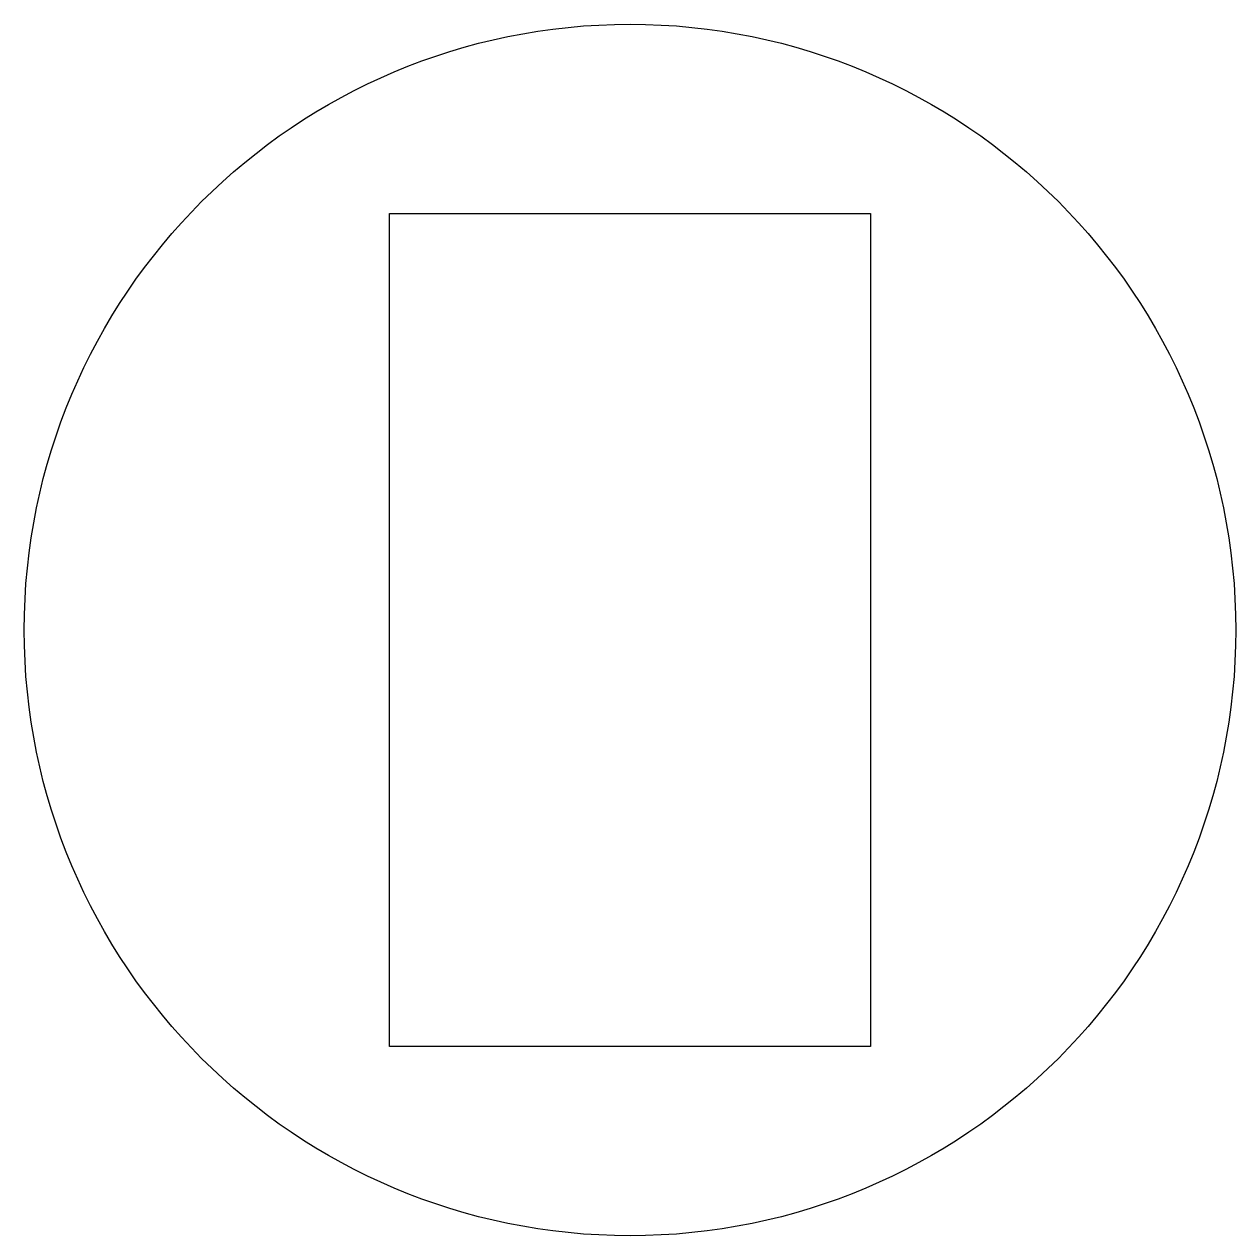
# Model space of a CAD drawing. Header units: millimetres. Extents: x -0.2 to 7.8, y 9.75 to 17.75.
import ezdxf

# ---------------------------------------------------------------- set-up
doc = ezdxf.new("R2010")
doc.units = ezdxf.units.MM
doc.layers.get('0').update_dxf_attribs({"linetype": 'CONTINUOUS'})

msp = doc.modelspace()

# ---------------------------------------------------------------- linework, layer by layer
msp.add_lwpolyline([(5.3874, 16.5), (5.3874, 11), (2.2126, 11), (2.2126, 16.5)], close=True)
msp.add_circle((3.8, 13.75), 4)

doc.saveas('drawing.dxf')
